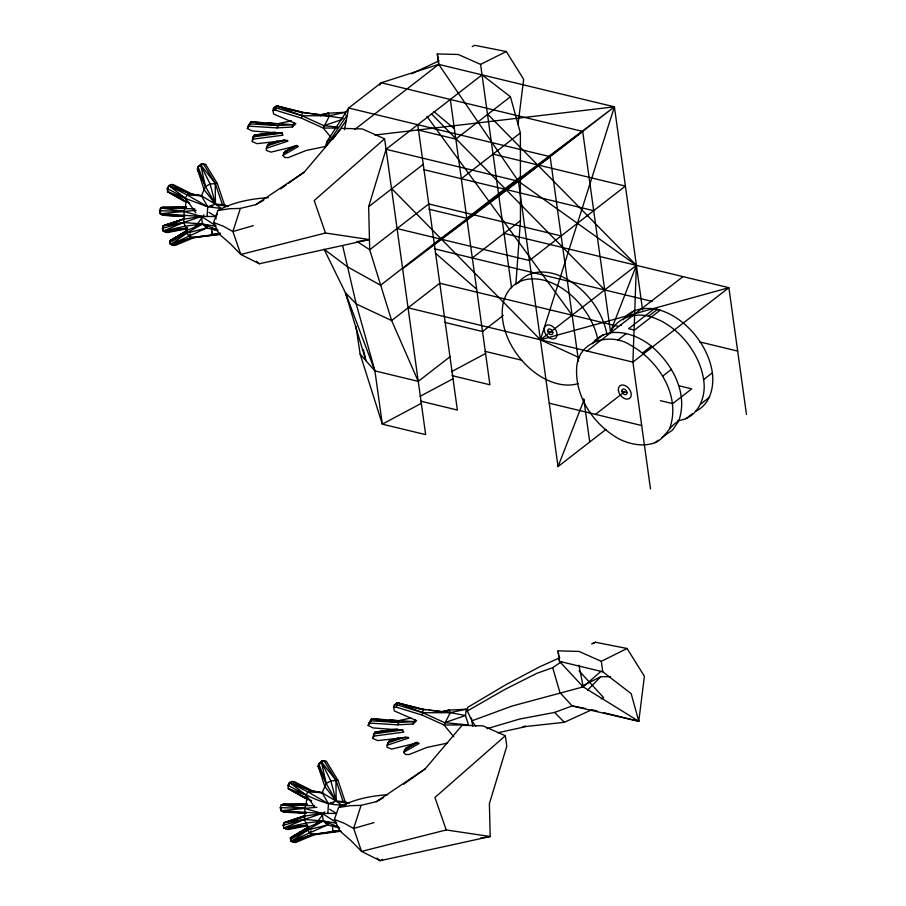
<?xml version="1.0" encoding="UTF-8"?>
<svg xmlns="http://www.w3.org/2000/svg" width="906" height="906" viewBox="0 0 906 906"><rect width="100%" height="100%" fill="white"/><g stroke="black" fill="none" stroke-linecap="round" stroke-linejoin="round"><path stroke-width="1.36" d="M515.842 284.665L520.452 220.645L520.384 132.91L510.44 96.727L482.037 74.87L386.058 149.297L368.651 206.704L369.705 249.773L391.641 320.554L418.266 381.369L449.976 356.771M327.191 143.963L327.213 141.143L348.663 108.018L381.211 82.763L438.697 64.394L614.404 106.84L642.592 309.943M620.112 325.39L620.893 324.79M487.462 113.963L636.397 265.345L634.653 313.736L540.429 339.784L391.483 188.403M651.029 301.415L651.799 300.815M325.514 146.444L306.126 150.487L288.267 157.61L284.688 157.485L282.944 155.39L298.425 146.512L297.043 145.798L270.985 152.14L266.341 150.396L266.341 148.301L287.961 141.109L287.293 140.294L257.01 143.658L252.287 141.608L253.068 136.919L254.439 135.096L275.356 132.129M252.287 141.608L253.068 136.919L282.31 133.012M447.632 743.09L426.862 747.427L409.002 754.551L405.424 754.426L403.68 752.331L419.161 743.452L417.779 742.739L391.72 749.081L387.077 747.337L387.077 745.242L408.697 738.05L408.028 737.235L377.745 740.598L373.023 738.549L373.804 733.86L375.175 732.037L397.496 728.877M208.006 225.413L206.319 227.531L206.511 224.767M207.078 216.477L207.734 206.806L201.381 195.809L189.773 193.737L168.754 185.537L167.202 188.516L167.61 191.71L186.104 202.163M327.247 821.708L327.055 824.471L325.458 822.218M327.813 813.418L328.47 803.747L322.117 792.75L310.509 790.678L289.49 782.478L287.938 785.457L288.346 788.65L308.006 799.749M215.662 226.274L202.457 224.042L187.191 230.26L169.649 240.973L170.407 244.28L191.426 237.61L220.385 234.258L193.51 237.825L188.686 236.138L186.93 233.091L187.191 230.26L183.624 222.491L184.326 214.881L183.737 211.438L185.232 208.221L186.047 201.755L185.436 198.199L186.987 194.881L189.773 193.737L202.174 195.798M341.12 831.198L314.246 834.777L309.422 833.078L307.666 830.032L307.927 827.201L304.371 819.432L305.062 811.821L304.473 808.39L305.968 805.162L306.783 798.696L306.171 795.151L307.723 791.821L310.509 790.678L322.91 792.739M475.775 726.521L471.924 720.814L467.281 710.995L467.655 707.393L506.273 684.483L539.648 666.839L559.863 657.722M220.294 233.261L212.14 234.677L212.434 231.902L212.14 234.677L220.192 233.34M345.186 114.79L345.469 112.276L328.47 113.171L320.248 114.869M442.355 711.527L449.206 710.111L466.205 709.217L465.491 715.514L468.527 724.959L444.019 725.004L422.23 715.106L396.42 707.178L393.657 707.326L394.348 710.95L416.601 720.61L413.159 723.973L397.757 724.834L369.659 723.113L368.119 725.457L373.079 727.926L402.139 730.123L403.782 732.116L373.147 736.204M518.039 124.349L523.668 79.309L506.307 51.54L474.721 45.3L472.241 46.614M486.964 728.696L519.365 719.115L554.631 712.422L572.162 705.921L638.775 721.289L644.404 676.25L627.054 648.492L595.457 642.241L591.641 643.894M207.225 225.186L206.783 227.938L170.996 244.416L169.682 242.627L202.457 224.042L217.927 230.056M327.961 822.127L327.519 824.879L291.143 841.232L290.396 837.914L307.927 827.201L323.193 820.983L336.398 823.226M160.622 211.732L160.283 213.737L162.412 215.186L184.688 216.523M281.358 808.684L281.019 810.677L285.231 812.342M168.063 189.252L167.61 191.71L185.99 202.061M344.484 129.683L348.663 108.018L550.146 156.681L578.515 361.177M669.862 427.983C681.097 395.492 658.39 360.486 630.248 344.982C610.112 332.06 578.164 340.996 576.68 367.474C574.846 397.134 593.974 425.118 619.353 439.127C630.417 444.393 643.135 447.043 654.97 442.728C665.638 438.402 668.481 426.262 678.639 421.177C688.685 393.589 672.354 363.77 651.289 346.137C635.536 332.978 606.658 324.427 592.343 343.759M677.756 420.543C697.416 419.07 706.771 397.179 703.588 379.648A59.49 40.317 52.2 0 0 648.515 316.251C634.007 312.513 617.099 317.847 610.644 332.151M695.797 411.188C710.055 404.506 714.279 387.304 712.365 372.842A59.49 40.317 52.2 0 0 657.292 309.444C645.332 306.851 630.395 308.787 623.249 319.784M252.412 139.264L283.046 135.175L281.404 133.182L252.344 130.985L247.372 128.516L250.826 121.88L293.08 124.688L294.45 122.559M247.372 128.516L250.826 121.88L263.182 122.774M248.924 126.161L277.021 127.893L292.423 127.033L295.866 123.669L273.612 113.997L272.921 110.385L273.578 108.041L276.76 105.866L302.547 112.299L343.374 118.312M272.921 110.385L275.684 110.226L276.76 105.866L301.064 112.457L329.535 115.708L345.469 112.276M266.341 148.301L268.301 144.303L277.587 140.974M277.021 127.893L279.139 123.409L291.472 120.849M282.944 155.39L284.869 151.608L294.076 146.115M292.423 127.033L293.08 124.688L277.678 125.549L249.58 123.828L248.04 126.172L250.622 123.963M336.896 128.029L323.283 128.063L301.494 118.165L302.547 112.299L276.33 106.127M320.328 115.039L328.47 113.171L329.535 115.708L323.283 128.063L331.268 137.701M368.119 725.457L371.562 718.82L413.815 721.629L415.186 719.511M369.659 723.113L371.562 718.82L385.288 719.817M373.023 738.549L373.68 736.204M393.657 707.326L394.314 704.981L397.496 702.807L423.283 709.239L450.271 712.648L465.491 715.514L444.687 722.66L422.898 712.762L397.496 702.807L394.314 704.981L397.077 704.834L422.898 712.762L450.271 712.648L466.205 709.217M396.42 707.178L397.496 702.807L420.441 709.024L411.381 706.737M387.077 745.242L389.036 741.255L398.323 737.926M397.757 724.834L399.874 720.349L410.837 718.073M403.68 752.331L405.616 748.549L415.967 742.376M413.159 723.973L413.815 721.629L398.414 722.49L370.316 720.768L368.776 723.113M422.23 715.106L423.283 709.239L421.8 709.398L425.865 709.862M442.422 711.663L449.206 710.111L450.271 712.648L444.019 725.004L453.781 736.782M187.066 228.788L167.282 232.57L163.227 231.064L162.378 228.369L163.171 225.843L183.771 218.878M304.518 815.83L283.906 822.784L283.114 825.309L283.963 828.005L288.017 829.511L307.802 825.728M579.546 357.825L540.429 339.784L614.404 106.84L374.835 135.051M263.714 200.226L255.639 204.711L240.339 208.403L232.921 231.528L240.803 254.461L259.365 263.759L369.455 239.58L325.492 233.012L240.803 254.461L230.079 243.51L219.059 233.975L213.657 222.514L217.87 210.532C233.261 202.095 250.973 198.765 268.335 197.655M383.295 797.812L376.375 801.651L361.075 805.343L353.657 828.469L361.539 851.402L380.101 860.7L490.191 836.521L489.387 803.645L506.794 746.25L505.344 735.751L483.023 725.865L462.083 725.31L425.095 768.945L403.702 784.177M267.44 146.806L268.301 144.303L276.149 141.982M396.885 738.922L389.036 741.255L387.734 744.992L387.734 742.897L405.548 736.974M480.508 838.141L490.191 836.521L446.228 829.953L361.539 851.402L350.815 840.451L339.795 830.915L334.393 819.454L338.618 807.473C353.589 799.251 370.814 795.887 387.734 794.687M252.944 139.264L254.439 135.096L270.69 133.239M374.427 734.12L375.175 732.037L391.437 730.179M183.873 216.228L160.283 213.737L159.524 210.713L160.589 207.882L162.842 206.896L186.545 207.089L160.589 207.882L160.724 209.784M329.705 809.285L336.5 813.463L322.23 813.395L304.473 808.39L281.324 804.822L307.304 804.086L283.578 803.837L281.324 804.822L280.26 807.654L281.019 810.677L305.99 813.316M207.78 225.356L206.783 227.938L186.93 233.091L169.649 240.973L170.407 244.28L174.926 245.515L193.51 237.825M328.516 822.297L327.519 824.879L307.666 830.032L290.396 837.914L291.143 841.232L295.662 842.455L314.246 834.777M606.012 429.376L558.028 466.601L583.985 399.954M609.942 333.306L636.397 265.345L518.436 181.268L438.697 64.394L437.326 53.93L458.266 54.485L480.576 64.383L506.307 51.54M191.846 193.952L173.431 184.722L171.347 184.507L168.754 185.537L186.987 194.881L201.381 195.809L205.492 186.568L210.124 183.986L217.304 183.465L224.428 204.733L226.704 206.126M346.149 804.788C325.152 806.997 305.979 794.585 287.938 785.457L289.025 784.97L289.49 782.478L307.723 791.821L322.117 792.75L326.228 783.509L330.86 780.927L338.04 780.406L345.163 801.674L347.44 803.067M379.682 85.13L381.211 82.763L582.694 131.427L610.508 331.845M347.315 114.96L324.756 147.995L327.213 141.143L329.388 139.456M678.639 421.177L672.524 430.078L661.55 437.621M217.395 214.212L215.764 216.523L216.07 219.014M188.686 236.138L190.294 233.895M194.303 228.301L203.941 214.869M332.672 139.456L346.251 120.532M309.422 833.078L311.03 830.836M315.039 825.241L324.676 811.81M328.742 822.354L327.055 824.471L326.772 821.708M199.864 165.945L201.528 163.918L205.696 164.518L217.304 183.465M318.946 764.902L322.264 760.87L326.432 761.459L338.04 780.406M288.595 183.227L304.359 172.004L341.347 128.369L362.287 128.924L384.608 138.811L425.65 434.631L382.309 424.155L360.146 354.155L355.945 326.341M205.696 164.518L201.528 163.918L198.063 166.829L197.383 168.969L204.043 189.49L215.424 204.201L221.449 208.459L207.734 206.806L167.61 191.71L189.716 203.306M346.715 803.441L343.08 801.459L335.956 780.191L324.348 761.233L322.264 760.87L318.799 763.769L318.119 765.91L324.79 786.431L336.16 801.153L342.185 805.4L339.569 805.57M587.53 690.202L600.678 676.748L610.553 676.635M384.608 138.811L314.189 200.543L325.492 233.012M505.344 735.751L434.925 797.484L446.228 829.953M471.924 720.814L511.935 706.08L583.204 686.884L600.95 671.335M369.637 722.376L371.358 720.904M201.528 163.918L198.063 166.829L205.492 186.568L215.424 204.201L227.916 206.523M322.264 760.87L318.799 763.769L326.228 783.509L336.16 801.153L348.651 803.463M354.744 129.501L438.697 64.394M368.651 206.704L423.272 164.337M510.44 96.727L455.82 139.094L417.972 129.943M461.324 178.72L520.384 132.91M434.268 243.589L380.577 285.231L347.53 266.862L324.076 249.229L345.39 292.683L374.925 370.894L382.309 424.155L421.313 403.351M520.508 176.704L466.828 218.346L428.9 209.184M472.32 257.972L520.452 220.645M503.306 315.413L482.524 331.528L444.608 322.366M540.429 339.784L636.397 265.345M594.63 341.381L603.407 334.574M625.536 317.417L634.313 310.599M587.043 351.041L634.642 314.133L632.898 362.117L650.497 488.934M683.011 276.613L635.423 313.521L728.877 287.689L746.476 414.495M617.609 340.226L626.386 333.419M648.515 316.251L657.292 309.444M642.513 352.955L651.289 346.137M595.468 414.359L624.483 391.856M662.671 376.16L671.448 369.342M703.588 379.648L712.365 372.842M700.768 404.019L709.545 397.202M654.97 442.728L658.254 440.18M685.876 418.753L692.456 413.646M498.606 194.28L614.404 106.84L518.436 181.268L402.626 268.72M433.442 244.133L582.694 131.427M434.336 244.122L550.146 156.681M186.93 233.091L170.996 244.416L172.842 245.299L191.426 237.61L218.301 234.042M280.713 188.833L286.341 184.824M307.666 830.032L291.732 841.368L290.418 839.568L323.193 820.983L338.663 826.997M274.042 110.453L273.578 108.041L276.76 105.866L302.151 115.821L323.94 125.719L337.972 127.067M467.281 710.995L504.744 689.5L536.952 673.283L552.694 667.699L561.697 661.584M255.639 204.711L304.359 172.004M376.375 801.651L425.095 768.945M187.021 230.69L169.649 240.973L186.998 230.668M283.601 153.046L296.692 145.526M404.336 749.987L417.44 742.467M451.448 371.709L485.582 353.499M420.112 396.307L453.023 378.753M382.547 859.398L380.101 860.7L377.021 858.118M592.988 643.566L595.457 642.241M411.494 73.816L439.116 60.77M286.964 151.664L284.869 151.608L296.715 145.402M407.7 748.616L405.616 748.549L417.451 742.342M581.879 686.261L600.678 676.748M558.062 650.87L559.512 661.357L602.773 671.81L631.188 693.668L638.775 721.289L583.204 686.884L559.432 661.346L558.062 650.87L579.002 651.425L601.324 661.323L627.054 648.492M601.222 698.877L603.679 697.654L579.093 670.882M284.869 151.608L293.25 147.531M405.616 748.549L413.985 744.472M168.278 188.029L167.202 188.516L185.436 198.199L195.877 212.865M497.824 732.773L526.794 726.408L564.313 722.297L591.867 709.738L597.224 711.063M208.969 212.344L215.764 216.523L201.483 216.455L183.624 222.491L163.227 231.064L163.171 225.843L183.85 218.89M306.964 825.094L283.963 828.005L304.371 819.432L322.23 813.395L336.613 822.727M312.581 790.893L294.167 781.663L292.083 781.448L289.49 782.478L306.171 795.151L315.016 807.552M323.94 125.719L342.151 119.467M224.428 204.733L215.424 204.201L207.734 206.806L186.987 194.881M345.163 801.674L336.16 801.153L328.47 803.747L307.723 791.821M339.693 828.073L327.519 824.879L323.193 820.983L304.371 819.432L283.906 822.784L304.597 815.83M266.998 145.957L284.812 140.034M320.599 115.73L328.47 113.171M179.195 221.279L167.202 225.186L165.13 224.971M441.335 712.671L449.206 710.111M290.611 821.266L305.265 816.476M283.906 822.784L304.676 816.091L322.23 813.395L323.193 820.983L306.432 823.022L283.963 828.005M253.284 225.651L232.921 231.528L223.431 226.307L213.657 222.514M374.019 822.591L353.657 828.469L344.178 823.248L334.393 819.454M162.378 228.369L183.624 222.491L202.457 224.042L206.783 227.938L217.61 230.781M304.371 819.432L283.114 825.309L284.11 825.366M268.301 144.303L284.563 139.875M389.036 741.255L402.581 737.552M522.955 726.691L525.695 726.023M324.348 761.233L321.381 761.844L326.228 783.509L318.119 765.91L321.381 773.701M165.198 232.355L187.621 228.063M285.934 829.296L307.032 825.264M332.536 826.136L332.876 831.617L339.037 830.983L312.162 834.551L293.578 842.24L291.732 841.368L312.162 834.551L339.671 830.44M357.009 241.664L369.455 239.58M183.624 222.491L163.171 225.843L183.941 219.15L201.483 216.455L215.877 225.787M332.876 831.617L339.591 830.508M217.87 210.532L229.252 208.742L240.339 208.403M338.618 807.473L349.988 805.694L361.075 805.343M373.804 733.86L403.057 729.953L375.175 732.037L377.089 732.558M187.587 227.984L163.227 231.064L185.696 226.081L202.457 224.042L201.483 216.455L183.737 211.438L160.589 207.882L194.835 208.89M196.16 210.317L160.283 213.737L201.483 216.455M316.896 807.257L281.019 810.677L322.23 813.395M254.439 135.096L282.31 132.933M273.578 108.041L276.341 107.882L302.151 115.821L329.535 115.708M177.474 207.225L185.832 207.293M281.324 804.822L314.201 805.74M210.362 205.911L212.808 205.956M331.098 802.863L333.544 802.897M281.528 807.676L280.26 807.654L304.473 808.39M159.524 210.713L183.737 211.438M257.814 122.786L250.826 121.88L277.678 125.549M267.372 123.318L274.201 123.692M162.412 215.186L183.952 216.375M373.079 719.432L379.908 719.806M389.478 720.327L396.307 720.712M283.159 812.127L306.035 813.395M267.304 123.069L275.537 123.669M389.41 720.111L397.643 720.712M444.687 722.66L468.527 724.959M170.407 244.28L172.491 244.507M283.578 803.837L285.662 804.064M285.866 821.912L287.938 822.138M291.143 841.232L295.662 842.455M428.572 710.168L450.271 712.648M371.562 718.82L398.414 722.49M324.348 761.085L326.432 761.459M585.299 708.469L572.162 705.921L559.953 692.592L552.694 667.699M493.034 154.122L625.4 186.092L529.432 260.532L397.055 228.561M386.058 149.297L518.436 181.268L558.028 466.601M423.396 169.558L593.69 210.69M561.142 235.934L428.765 203.963L369.705 249.773L357.168 241.54M504.03 233.386L728.877 287.689L632.898 362.117L408.051 307.814M434.393 248.81L650.927 301.109M699.602 341.89L737.677 351.086M618.379 326.364L439.761 283.227L391.641 320.554L356.217 303.94L345.39 292.683L365.911 360.69L363.397 349.671M547.745 331.166A3.16 2.14 52.2 0 0 551.89 334.473A3.16 2.14 52.2 0 0 551.233 329.693A3.16 2.14 52.2 0 0 547.745 331.166L552.841 332.389M679.409 385.899L691.708 388.867L672.682 403.623L660.383 400.656M485.061 351.358L521.63 360.192M621.901 391.267A3.16 2.14 52.2 0 0 626.057 394.574A3.16 2.14 52.2 0 0 625.389 389.795A3.16 2.14 52.2 0 0 621.901 391.267L626.997 392.491M451.992 375.628L489.92 384.778L450.327 99.456M549.229 403.193L641.697 425.526M360.146 354.155L374.925 370.894L418.266 381.369M420.792 401.199L457.36 410.033L417.768 124.711M603.928 712.705L638.775 721.289M397.066 703.067L408.776 706.068M228.312 206.319L222.344 204.518L215.22 183.25L203.612 164.292L200.645 164.892L205.492 186.568L197.383 168.969L199.558 174.156M343.08 801.459L349.048 803.26M275.684 110.226L301.494 118.165M307.949 799.692L288.346 788.65L306.171 795.151M311.687 800.779L288.346 788.65M171.347 184.507L189.773 193.737M292.083 781.448L310.509 790.678M179.988 197.916L182.333 199.195M296.047 792.308L298.391 793.588M304.235 796.77L306.579 798.05M201.381 195.809L215.424 204.201L215.22 183.25L200.645 164.892L210.124 183.986L215.424 204.201M322.117 792.75L336.16 801.153L335.956 780.191L321.381 761.844L330.86 780.927L336.16 801.153M168.754 185.537L185.436 198.199M433.917 111.597L454.393 128.788M256.285 261.177L259.365 263.759M435.333 253.068L476.658 289.252M431.369 113.771L604.687 289.943M554.631 712.422L564.313 722.297M426.998 116.41L572.139 315.197M374.925 370.894L356.217 303.94L342.615 245.549M578.979 665.197L583.204 686.884M471.471 718.096L472.705 726.431M583.736 398.799L589.738 442.003M601.324 661.323L602.773 671.81M480.576 64.383L511.584 287.836M437.326 53.93L438.776 64.417M206.036 224.767L206.319 227.531M211.71 227.825L212.14 234.677M517.847 283.318A59.49 40.317 52.2 0 1 567.654 279.58A59.49 40.317 52.2 0 1 606.907 334.246M578.277 383.555A59.49 40.317 52.2 0 1 507.654 337.779A59.49 40.317 52.2 0 1 534.064 278.855A59.49 40.317 52.2 0 1 597.892 339.807M621.154 324.858L620.384 325.458L621.154 324.858M652.071 300.883L651.289 301.483L652.071 300.883M654.37 308.731L628.628 328.697L634.483 330.112L660.225 310.146L654.37 308.731M308.901 826.929L290.396 837.914L308.889 826.929M544.257 330.418A7.928 5.379 52.2 0 0 554.665 338.708A7.928 5.379 52.2 0 0 553 326.738A7.928 5.379 52.2 0 0 544.257 330.418M618.413 390.52A7.928 5.379 52.2 0 0 628.821 398.81A7.928 5.379 52.2 0 0 627.156 386.839A7.928 5.379 52.2 0 0 618.413 390.52"/></g></svg>
